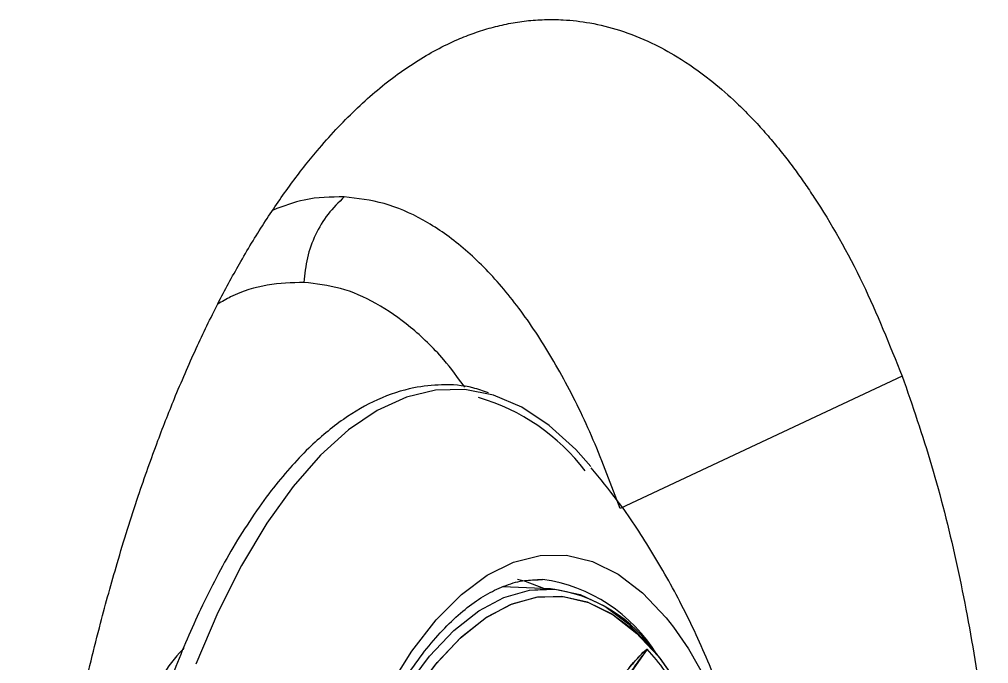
# Model space of a CAD drawing. Header units: inches. Extents: x 2 to 87, y 6 to 129.
# Drawn here: x 11.592 to 13.708, y 44.953 to 46.359 of the extents above; entities that cross this region are included whole.
import ezdxf

# ---------------------------------------------------------------- set-up
doc = ezdxf.new("R2010")
doc.units = ezdxf.units.IN
doc.header["$MEASUREMENT"] = 0
doc.layers.add('1', color=4, linetype='Continuous')

# ---------------------------------------------------------------- blocks, each defined once
blk = doc.blocks.new('2026 STRIDE')
at = {"layer": '1', "color": 3}
for p, q in [((11.1864, 24.4702), (10.5706, 24.1814)), ((10.4185, 24.0064), (10.3141, 24.0108)), ((10.4185, 24.0064), (10.3141, 24.0108))]:
    blk.add_line(p, q, dxfattribs=at)
at = {"layer": '1', "color": 3, "flags": 128}
for points in [[(10.5067, 24.2733), (10.474, 24.3101), (10.416, 24.3629), (10.3559, 24.4026), (10.2942, 24.4287), (10.2313, 24.4412), (10.1678, 24.4398), (10.1041, 24.4246), (10.0406, 24.3958), (9.978, 24.3535), (9.9166, 24.298), (9.8569, 24.2299), (9.7994, 24.1495), (9.7445, 24.0576), (9.6926, 23.9547), (9.6441, 23.8418)], [(10.0654, 23.7905), (10.116, 23.8707), (10.1691, 23.9388), (10.2242, 23.9942), (10.2807, 24.0364), (10.3382, 24.0648), (10.396, 24.0794), (10.4536, 24.0798), (10.5105, 24.0662), (10.5661, 24.0386), (10.6198, 23.9974), (10.6712, 23.9428), (10.6869, 23.9229)], [(10.4044, 24.007), (10.3642, 24.0221), (10.3464, 24.0264)], [(10.3903, 24.027), (10.3974, 24.027), (10.4014, 24.0269)], [(10.1041, 23.7916), (10.1548, 23.8597), (10.2076, 23.9154), (10.2619, 23.9583), (10.3171, 23.9878), (10.3728, 24.0037), (10.4184, 24.0064)], [(10.1041, 23.7916), (10.1548, 23.8597), (10.2076, 23.9154), (10.2619, 23.9583), (10.3171, 23.9878), (10.3728, 24.0037), (10.4284, 24.0058), (10.4833, 23.9941), (10.537, 23.9688), (10.5889, 23.93), (10.6385, 23.8782), (10.6512, 23.8624)], [(10.1206, 23.7773), (10.1716, 23.8458), (10.2246, 23.9017), (10.2792, 23.9444), (10.3348, 23.9735), (10.3907, 23.9886), (10.4466, 23.9897), (10.5017, 23.9768), (10.5555, 23.9498), (10.6074, 23.9092), (10.6192, 23.8978)], [(9.8225, 22.4595), (9.8237, 22.5984), (9.8307, 22.7374), (9.8432, 22.8753), (9.8611, 23.0104), (9.8844, 23.1416), (9.9126, 23.2674), (9.9457, 23.3864), (9.9831, 23.4976), (10.0245, 23.5998), (10.0696, 23.6919), (10.1177, 23.773), (10.1686, 23.8422), (10.2215, 23.8988), (10.276, 23.9423), (10.3315, 23.9722), (10.3875, 23.9881), (10.4434, 23.9901), (10.4985, 23.9779), (10.5524, 23.9518), (10.5925, 23.9224)], [(10.5925, 23.9224), (10.6045, 23.9119), (10.6542, 23.8588), (10.701, 23.793), (10.7445, 23.7151), (10.7842, 23.6259), (10.8197, 23.5263), (10.8507, 23.4175), (10.8767, 23.3004), (10.8977, 23.1763), (10.9132, 23.0465), (10.9233, 22.9123), (10.9277, 22.7751)], [(10.6869, 23.9229), (10.7197, 23.8755), (10.7649, 23.796), (10.8064, 23.7052), (10.8437, 23.604), (10.8765, 23.4932), (10.9045, 23.374), (10.9274, 23.2475), (10.945, 23.1149), (10.9571, 22.9775), (10.9636, 22.8367), (10.9644, 22.6938)], [(10.6192, 23.8978), (10.657, 23.8554), (10.7036, 23.7888), (10.7469, 23.7102), (10.7864, 23.6204), (10.8216, 23.5203), (10.8523, 23.411), (10.8781, 23.2935), (10.8987, 23.169), (10.914, 23.0389), (10.9237, 22.9045), (10.9277, 22.7671)]]:
    blk.add_lwpolyline(points, dxfattribs=at)
at = {"layer": '1', "color": 3}
for centre, radius, start, end in [((10.1387, 23.9957), 0.4452, 36.9828, 74.0188), ((10.3529, 23.6813), 0.349, 31.3486, 82.0007), ((10.3786, 23.6819), 0.3269, 33.5117, 83.0027), ((10.2193, 23.4961), 0.5581, 36.3977, 42.67), ((10.2193, 23.4961), 0.5581, 36.3982, 42.6734)]:
    blk.add_arc(centre, radius, start, end, dxfattribs=at)
for points, knots in [([(9.3674, 23.6297), (9.3768, 23.6754), (9.3981, 23.7784), (9.4334, 23.9226), (9.4743, 24.0703), (9.5161, 24.2035), (9.5592, 24.3248), (9.6023, 24.4344), (9.6469, 24.5364), (9.6945, 24.6338), (9.744, 24.7248), (9.7961, 24.8103), (9.8517, 24.8908), (9.9032, 24.9563), (9.9501, 25.0093), (9.9923, 25.052), (10.0354, 25.0909), (10.0794, 25.1259), (10.1243, 25.1568), (10.17, 25.1836), (10.2127, 25.2042), (10.2526, 25.2198), (10.2895, 25.2314), (10.3274, 25.2403), (10.3662, 25.2463), (10.4058, 25.2491), (10.4522, 25.2486), (10.5069, 25.2422), (10.5717, 25.2262), (10.6352, 25.2009), (10.7015, 25.165), (10.761, 25.1235), (10.8117, 25.0799), (10.8478, 25.0448), (10.8763, 25.0145), (10.9031, 24.9838), (10.9281, 24.9529), (10.9515, 24.9221), (10.9732, 24.8917), (11.0249, 24.8149), (11.1003, 24.684), (11.1586, 24.5393), (11.1864, 24.4702)], [0, 0, 0, 0, 0.028807, 0.064827, 0.094441, 0.129114, 0.159257, 0.184846, 0.21485, 0.243335, 0.270296, 0.30003, 0.329617, 0.359062, 0.379769, 0.400606, 0.421578, 0.442687, 0.463938, 0.485334, 0.506879, 0.523478, 0.540437, 0.55776, 0.57545, 0.593514, 0.611954, 0.638801, 0.668529, 0.701194, 0.727285, 0.762248, 0.786997, 0.802182, 0.816713, 0.830582, 0.843785, 0.856315, 0.868167, 0.879336, 0.942333, 1, 1, 1, 1]), ([(9.9686, 24.8616), (9.9394, 24.8614), (9.8876, 24.8609), (9.8357, 24.8415), (9.813, 24.833)], [0, 0, 0, 0, 0.562266, 1, 1, 1, 1]), ([(9.9686, 24.8616), (9.9561, 24.8496), (9.9314, 24.8255), (9.9045, 24.7795), (9.8858, 24.729), (9.8822, 24.6931), (9.8804, 24.6751)], [0, 0, 0, 0, 0.250721, 0.5, 0.749279, 1, 1, 1, 1]), ([(10.5706, 24.1814), (10.5516, 24.2324), (10.5134, 24.3344), (10.4483, 24.467), (10.3781, 24.5831), (10.3029, 24.6801), (10.2236, 24.7577), (10.1409, 24.8143), (10.0557, 24.8515), (9.9976, 24.8583), (9.9686, 24.8616)], [0, 0, 0, 0, 0.125, 0.25, 0.375, 0.5, 0.625, 0.75, 0.875, 1, 1, 1, 1]), ([(9.8804, 24.6751), (9.8538, 24.6742), (9.8005, 24.6724), (9.7374, 24.6541), (9.7016, 24.633), (9.6922, 24.6274)], [0, 0, 0, 0, 0.424652, 0.849304, 1, 1, 1, 1]), ([(10.2316, 24.4466), (10.2164, 24.4672), (10.1786, 24.5183), (10.1136, 24.5796), (10.0381, 24.632), (9.9602, 24.6659), (9.907, 24.672), (9.8804, 24.6751)], [0, 0, 0, 0, 0.1437069, 0.3577797, 0.5718524, 0.7859259, 1, 1, 1, 1]), ([(11.1864, 24.4702), (11.2085, 24.4064), (11.2524, 24.2802), (11.3046, 24.0717), (11.3468, 23.8559), (11.3656, 23.7045), (11.375, 23.6297)], [0, 0, 0, 0, 0.2579752, 0.5105716, 0.7578832, 1, 1, 1, 1]), ([(10.283, 24.4338), (10.2719, 24.4379), (10.2385, 24.4501), (10.1839, 24.4532), (10.1144, 24.4463), (10.0416, 24.4223), (9.9648, 24.3781), (9.8869, 24.3131), (9.8059, 24.2214), (9.7268, 24.1035), (9.6566, 23.9699), (9.5984, 23.8346), (9.5478, 23.6923), (9.5076, 23.5613), (9.4868, 23.4701), (9.4791, 23.4362)], [0, 0, 0, 0, 0.036316, 0.108355, 0.171632, 0.252906, 0.332093, 0.415272, 0.509627, 0.612314, 0.706391, 0.789222, 0.864622, 0.949826, 1, 1, 1, 1]), ([(10.947, 23.0907), (10.9424, 23.1334), (10.9321, 23.229), (10.9068, 23.3751), (10.8716, 23.5309), (10.8256, 23.6871), (10.7703, 23.8346), (10.7076, 23.9697), (10.6402, 24.0892), (10.5743, 24.1893), (10.527, 24.2469), (10.5077, 24.2704)], [0, 0, 0, 0, 0.096179, 0.215439, 0.338581, 0.466459, 0.599075, 0.714093, 0.82357, 0.927968, 1, 1, 1, 1]), ([(9.8026, 22.6411), (9.805, 22.6871), (9.8084, 22.7515), (9.8168, 22.8454), (9.8254, 22.9241), (9.838, 23.0163), (9.8536, 23.1107), (9.8726, 23.2063), (9.8947, 23.301), (9.9199, 23.3932), (9.9478, 23.4818), (9.9783, 23.5656), (10.0111, 23.6439), (10.0458, 23.7159), (10.0822, 23.781), (10.1198, 23.8389), (10.1583, 23.8892), (10.1975, 23.9319), (10.2371, 23.9668), (10.277, 23.9941), (10.3174, 24.0135), (10.3558, 24.0252), (10.3805, 24.0259), (10.3919, 24.0262)], [0, 0, 0, 0, 0.062471, 0.087379, 0.128635, 0.171164, 0.216471, 0.263383, 0.311411, 0.360161, 0.409348, 0.458756, 0.50822, 0.557615, 0.606852, 0.655884, 0.704717, 0.753436, 0.802246, 0.851528, 0.902018, 0.954983, 1, 1, 1, 1]), ([(9.6183, 23.8766), (9.6152, 23.8733), (9.5961, 23.8531), (9.5633, 23.8071), (9.5202, 23.7387), (9.4798, 23.6616), (9.4422, 23.5773), (9.4076, 23.4862), (9.3763, 23.3893), (9.3486, 23.2878), (9.3246, 23.1831), (9.3049, 23.0784), (9.2897, 22.979), (9.279, 22.8907), (9.2709, 22.8074), (9.2656, 22.7336), (9.2608, 22.639), (9.259, 22.5556), (9.2596, 22.4629), (9.2618, 22.385), (9.2669, 22.2936), (9.2749, 22.1999), (9.2862, 22.1048), (9.3009, 22.0102), (9.3189, 21.9178), (9.3401, 21.8286), (9.3644, 21.7438), (9.3918, 21.6642), (9.4219, 21.5902), (9.4549, 21.5229), (9.4854, 21.4692), (9.5058, 21.4411), (9.5136, 21.4304)], [0, 0, 0, 0, 0.007796, 0.047707, 0.087556, 0.12736, 0.167105, 0.206755, 0.246246, 0.285461, 0.324179, 0.361899, 0.397197, 0.427362, 0.45201, 0.481315, 0.501301, 0.54647, 0.564489, 0.594332, 0.625097, 0.657879, 0.691835, 0.726623, 0.761969, 0.797682, 0.83362, 0.869684, 0.905804, 0.941936, 0.978063, 1, 1, 1, 1]), ([(10.4466, 23.6224), (10.4591, 23.6436), (10.4816, 23.6818), (10.5116, 23.7279), (10.5353, 23.7622), (10.5553, 23.7895), (10.5728, 23.8124), (10.5884, 23.8315), (10.6007, 23.846), (10.6121, 23.8587), (10.6207, 23.8678), (10.6269, 23.8732), (10.6288, 23.8743), (10.6293, 23.8745), (10.6295, 23.8744), (10.6296, 23.8744), (10.6296, 23.8744)], [0, 0, 0, 0, 0.193916, 0.349087, 0.476473, 0.576034, 0.677095, 0.769321, 0.839719, 0.888971, 0.967503, 0.990142, 0.996617, 0.998673, 0.999421, 1, 1, 1, 1]), ([(10.4478, 23.6244), (10.4537, 23.6346), (10.4663, 23.6562), (10.4843, 23.6854), (10.5007, 23.7111), (10.5157, 23.7337), (10.5357, 23.7629), (10.5594, 23.7954), (10.5825, 23.8246), (10.599, 23.8441), (10.6119, 23.8585), (10.6211, 23.8682), (10.6271, 23.8734), (10.6288, 23.8744), (10.6293, 23.8745), (10.6295, 23.8745), (10.6296, 23.8744), (10.6296, 23.8744)], [0, 0, 0, 0, 0.0927765, 0.1965296, 0.2832595, 0.3537685, 0.4370177, 0.6081065, 0.7451762, 0.8283971, 0.8911616, 0.9703369, 0.9908906, 0.9968277, 0.9987399, 0.999446, 1, 1, 1, 1]), ([(10.6296, 23.8744), (10.6022, 23.8363), (10.5611, 23.7793), (10.5045, 23.6783), (10.4764, 23.6202), (10.4623, 23.5911)], [0, 0, 0, 0, 0.499976, 0.75005, 1, 1, 1, 1]), ([(10.6296, 23.8744), (10.6232, 23.8659), (10.6097, 23.8482), (10.5899, 23.82), (10.5688, 23.7879), (10.5465, 23.7517), (10.5245, 23.7133), (10.5032, 23.6739), (10.4835, 23.6352), (10.4695, 23.6057), (10.4625, 23.5911)], [0, 0, 0, 0, 0.118976, 0.250214, 0.359061, 0.500276, 0.649712, 0.750182, 0.876728, 1, 1, 1, 1])]:
    blk.add_open_spline(points, degree=3, knots=knots, dxfattribs=at)

msp = doc.modelspace()

# ---------------------------------------------------------------- block references
msp.add_blockref('2026 STRIDE', (2.3326, 21.1096))

doc.saveas('drawing.dxf')
